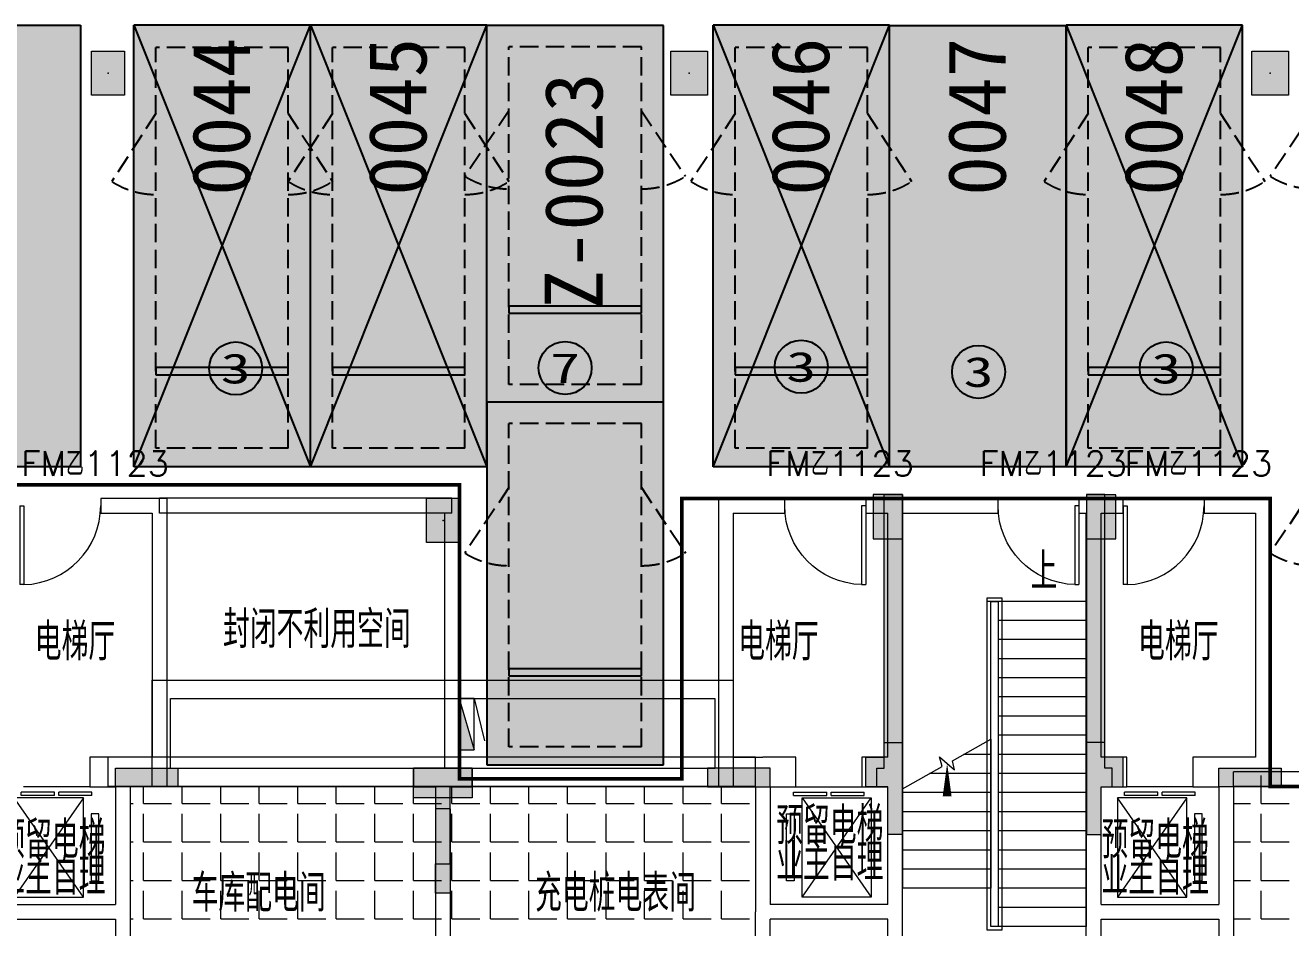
# Model space of a CAD drawing. Extents: x -264757 to 1033689, y 4049843 to 4347093.
# Drawn here: x -24865 to -7661, y 4284241 to 4296508 of the extents above; entities that cross this region are included whole.
import ezdxf
from ezdxf.enums import TextEntityAlignment as Align

# ---------------------------------------------------------------- set-up
doc = ezdxf.new("R2010")
doc.units = 0
doc.header["$LTSCALE"] = 1000
doc.header["$MEASUREMENT"] = 0
doc.linetypes.add('AX-01DK-PB01$1$A-001-车位参照B1$0$A-001-车位参照B1$0$A-001-车位参照B1$0$A-H4-001-基本图形$0$A-001-车位B1$0$DASH', pattern=[0.35, 0.25, -0.1])
doc.linetypes.add('DASH', pattern=[0.35, 0.25, -0.1])
for name, color, linetype in [('AX-01DK-PB01$0$A-2-Text', 8, 'Continuous'), ('不利因素3-紧邻房间出入口', 7, 'Continuous'), ('不利因素7-三面靠墙', 7, 'Continuous'), ('不可售车位', 255, 'Continuous'), ('大车位', 7, 'Continuous'), ('子母车位', 7, 'Continuous')]:
    doc.layers.add(name, color=color, linetype=linetype)
doc.layers.add('AX-01DK-PB01$0$AX-001DK-01-PB01-02$0$A-3-WinF(Text)', color=8, linetype='Continuous', plot=False)
doc.layers.add('无关图层', color=8, linetype='Continuous', lineweight=0)
doc.layers.add('车位归属楼栋范围线', color=7, linetype='Continuous', true_color=0x19e6c7)
doc.styles.add('AX-01DK-PB01$0$_TCH_DIM', font='SIMPLEX', dxfattribs={"bigfont": 'GBCBIG'})
doc.styles.add('AX-01DK-PB01$0$AX-001DK-01-PB01-02$0$_TCH_WINDOW', font='SIMPLEX', dxfattribs={"bigfont": 'GBCBIG'})
doc.styles.add('AX-01DK-PB01$0$Standard', font='gbenor.shx', dxfattribs={"bigfont": 'gbcbig.shx'})
doc.styles.add('AX-01DK-PB01$1$AX-001DK-01-PB01-02$0$Standard', font='gbenor.shx', dxfattribs={"bigfont": 'gbcbig.shx'})
doc.styles.add('AX-ACK-BIANH1$0$黑体', font='simhei.ttf')
doc.styles.add('SX-ACK-PB01-WNC-ALL$0$黑体', font='simhei.ttf')

# ---------------------------------------------------------------- blocks, each defined once
blk = doc.blocks.new('SX-ACK-PB01-WNC-ALL$0$20200722.21182536')
at = {"layer": '不利因素3-紧邻房间出入口', "true_color": 0xe4d218}
h = blk.add_hatch(color=52, dxfattribs=at)
h.dxf.hatch_style = 1
edge = h.paths.add_edge_path()
edge.add_arc((360, 360), 360, 0, 360)
at = {"layer": '不利因素3-紧邻房间出入口'}
blk.add_circle((360, 360), 360, dxfattribs=at)
at = {"layer": '不利因素3-紧邻房间出入口', "style": 'SX-ACK-PB01-WNC-ALL$0$黑体', "width": 1.390625}
blk.add_text('3', height=407, dxfattribs=at).set_placement((156, 156), (564, 156), align=Align.FIT)
blk = doc.blocks.new('SX-ACK-PB01-WNC-ALL$0$20200722.21183793')
at = {"layer": '不利因素7-三面靠墙', "true_color": 0xed96f4}
h = blk.add_hatch(color=201, dxfattribs=at)
h.dxf.hatch_style = 1
edge = h.paths.add_edge_path()
edge.add_arc((360, 360), 360, 0, 360)
at = {"layer": '不利因素7-三面靠墙'}
blk.add_circle((360, 360), 360, dxfattribs=at)
at = {"layer": '不利因素7-三面靠墙', "style": 'SX-ACK-PB01-WNC-ALL$0$黑体', "width": 1.390625}
blk.add_text('7', height=407, dxfattribs=at).set_placement((156, 156), (564, 156), align=Align.FIT)
blk = doc.blocks.new('sadfsadfasf')
at = {"layer": '不可售车位', "true_color": 0x757b8a}
h = blk.add_hatch(color=8, dxfattribs=at)
h.dxf.hatch_style = 1
h.paths.add_polyline_path([(2400, 6000), (2400, 0), (0, 0), (0, 6000)])
at = {"layer": '不可售车位', "color": 8, "true_color": 0x757b8a}
blk.add_lwpolyline([(2400, 6000), (2400, 0), (0, 0), (0, 6000)], close=True, dxfattribs=at)
blk = doc.blocks.new('SX-CK-PB001-WNC$1$20211103.13313578')
at = {"layer": '无关图层'}
h = blk.add_hatch(color=256, dxfattribs=at)
h.dxf.hatch_style = 1
h.paths.add_polyline_path([(0, 600), (450, 600), (450, 0), (0, 0)])
blk.add_lwpolyline([(0, 600), (450, 600), (450, 0), (0, 0)], close=True, dxfattribs=at)
blk.add_point((225, 300), dxfattribs=at)
blk = doc.blocks.new('AX-01DK-PB01$0$AX-001DK-01-PP01$0$AX-001DK-01-PP01$0$$DORLIB2D$00000127')
at = {"layer": '无关图层'}
for points in [[(-0.533, 0.795), (-0.533, 0.69)], [(-0.033, 0.795), (-0.533, 0.795)], [(-0.033, 0.795), (-0.033, 0.69)], [(0.533, 0.795), (0.033, 0.795)], [(0.033, 0.795), (0.033, 0.69)], [(0.533, 0.795), (0.533, 0.69)], [(-0.033, 0.69), (-0.533, 0.69)], [(0.533, 0.69), (0.033, 0.69)], [(0.5, 0.5), (-0.5, 0.5)]]:
    blk.add_lwpolyline(points, dxfattribs=at)
blk = doc.blocks.new('AX-01DK-PB01$0$$DorLib2D$00000001')
at = {"layer": '无关图层'}
for p, q in [((0.45, 0.975), (0.5, 0.975)), ((0.45, 0), (0.45, 0.975)), ((0.5, 0), (0.5, 0.975)), ((0.5, 0), (0.45, 0))]:
    blk.add_line(p, q, dxfattribs=at)
at = {"layer": '无关图层', "lineweight": 13}
blk.add_arc((0.475, 0), 0.975, 91.4693, 180, dxfattribs=at)
blk = doc.blocks.new('PX-03CK-XHS$1$$TWTSYS$00000508')
at = {"layer": '无关图层'}
for p, q in [((-0.5, 0.5), (0.324, 1.224)), ((-0.5, 0.5), (-0.5, -0.5)), ((-0.5, -0.5), (0.5, 0.5)), ((0.5, 0.5), (-0.5, 0.5)), ((0.5, -0.5), (0.5, 0.5)), ((-0.5, -0.5), (0.5, -0.5))]:
    blk.add_line(p, q, dxfattribs=at)
blk.add_solid([(0.5, -0.5), (0.5, 0.5), (-0.5, -0.5)], dxfattribs=at)
blk = doc.blocks.new('A$C741380cb')
at = {"layer": '子母车位', "true_color": 0x0617f9}
h = blk.add_hatch(color=5, dxfattribs=at)
h.dxf.hatch_style = 1
h.paths.add_polyline_path([(2400, 0), (2400, -10400), (0, -10400), (0, 0)])
blk = doc.blocks.new('*E162')
at = {"layer": '子母车位', "rotation": 179.9996583709065}
blk.add_blockref('A$C741380cb', (332418, -488671), dxfattribs=at)

msp = doc.modelspace()

# ---------------------------------------------------------------- hatches: boundary and pattern name
at = {"layer": '大车位', "true_color": 0xe806f9}
h = msp.add_hatch(color=6, dxfattribs=at)
h.dxf.hatch_style = 1
h.paths.add_polyline_path([(-20989.6, 4296508), (-20989.6, 4290508), (-23389.6, 4290508), (-23389.6, 4296508)])
h = msp.add_hatch(color=6, dxfattribs=at)
h.dxf.hatch_style = 1
h.paths.add_polyline_path([(-18589.6, 4296508), (-18589.6, 4290508), (-20989.6, 4290508), (-20989.6, 4296508)])
h = msp.add_hatch(color=6, dxfattribs=at)
h.dxf.hatch_style = 1
h.paths.add_polyline_path([(-13114.6, 4296508), (-13114.6, 4290508), (-15514.6, 4290508), (-15514.6, 4296508)])
h = msp.add_hatch(color=6, dxfattribs=at)
h.dxf.hatch_style = 1
h.paths.add_polyline_path([(-8314.6, 4296508), (-8314.6, 4290508), (-10714.6, 4290508), (-10714.6, 4296508)])
at = {"layer": '无关图层'}
h = msp.add_hatch(color=256, dxfattribs=at)
h.dxf.hatch_style = 1
h.paths.add_polyline_path([(-16089.6, 4296158), (-15589.6, 4296158), (-15589.6, 4295558), (-16089.6, 4295558)])
h = msp.add_hatch(color=256, dxfattribs=at)
h.dxf.hatch_style = 1
h.paths.add_polyline_path([(-8189.6, 4296158), (-7689.6, 4296158), (-7689.6, 4295558), (-8189.6, 4295558)])
for points in [[(-12939.2, 4290127.9), (-13338.2, 4290127.9), (-13338.2, 4289527.9), (-12939.2, 4289527.9)], [(-10039.6, 4290127.2), (-10438.6, 4290127.2), (-10438.6, 4289527.2), (-10039.6, 4289527.2)], [(-13438.7, 4286558.4), (-13189.6, 4286557), (-13189.6, 4286758.4), (-12938.7, 4286758.4), (-12938.7, 4285508), (-13139.4, 4285508), (-13139.4, 4286157.9), (-13438.7, 4286158.4)], [(-9940.3, 4286558.4), (-10189.4, 4286557), (-10189.4, 4286758.4), (-10440.3, 4286758.4), (-10440.3, 4285508), (-10239.6, 4285508), (-10239.6, 4286157.9), (-9940.3, 4286158.4)], [(-23639.4, 4286157.9), (-23639.4, 4286407.9), (-22789.4, 4286407.9), (-22789.4, 4286157.9)], [(-19589.4, 4286408), (-18789, 4286408), (-18789, 4286008), (-19589.4, 4286008)], [(-14739.4, 4286157.9), (-14739.4, 4286407.9), (-15589.4, 4286407.9), (-15589.4, 4286157.9)], [(-8639.4, 4286157.9), (-8639.4, 4286407.9), (-7789.4, 4286407.9), (-7789.4, 4286157.9)], [(-19088.9, 4285108), (-19089.2, 4284708), (-19290.3, 4284708), (-19289.9, 4285108)]]:
    msp.add_hatch(color=256, dxfattribs=at).paths.add_polyline_path(points)
h = msp.add_hatch(color=256, dxfattribs=at)
h.dxf.hatch_style = 1
h.paths.add_polyline_path([(-13288, 4286157.9), (-13288, 4286407.9), (-13188.9, 4286407.9), (-13188.9, 4290127.9), (-12938.9, 4290127.9), (-12938, 4286407.9), (-12938, 4285507.9), (-13138, 4285507.9), (-13138, 4286157.9)])
h = msp.add_hatch(color=256, dxfattribs=at)
h.dxf.hatch_style = 1
h.paths.add_polyline_path([(-10089.1, 4286157.9), (-10089.1, 4286407.9), (-10188.2, 4286407.9), (-10188.2, 4290127.9), (-10438.2, 4290127.9), (-10439.1, 4286407.9), (-10439.1, 4285507.9), (-10239.1, 4285507.9), (-10239.1, 4286157.9)])
h = msp.add_hatch(color=256, dxfattribs=at)
h.dxf.hatch_style = 1
h.paths.add_polyline_path([(-19289.2, 4285108), (-19089.2, 4285108), (-19089.2, 4286158), (-18789, 4286158), (-18789, 4286408), (-19589.4, 4286408), (-19589.4, 4286158), (-19289.2, 4286158)])

# ---------------------------------------------------------------- linework, layer by layer
at = {"layer": '大车位', "color": 83}
for p, q in [((-23389.6, 4290508, 0), (-23389.6, 4296508)), ((-20989.6, 4296508), (-23389.6, 4296508)), ((-20989.6, 4290508, 0), (-20989.6, 4296508)), ((-20989.6, 4290508, 0), (-20989.6, 4296508)), ((-18589.6, 4296508), (-20989.6, 4296508)), ((-18589.6, 4290508, 0), (-18589.6, 4296508)), ((-15514.6, 4290508, 0), (-15514.6, 4296508, 0)), ((-13114.6, 4296508, 0), (-15514.6, 4296508, 0)), ((-13114.6, 4290508, 0), (-13114.6, 4296508, 0)), ((-10714.6, 4290508, 0), (-10714.6, 4296508, 0)), ((-8314.6, 4296508, 0), (-10714.6, 4296508, 0)), ((-8314.6, 4290508, 0), (-8314.6, 4296508, 0)), ((-20989.6, 4290508, 0), (-23389.6, 4290508, 0)), ((-18589.6, 4290508, 0), (-20989.6, 4290508, 0)), ((-13114.6, 4290508, 0), (-15514.6, 4290508, 0)), ((-8314.6, 4290508, 0), (-10714.6, 4290508, 0))]:
    msp.add_line(p, q, dxfattribs=at)
at = {"layer": '大车位', "color": 8, "linetype": 'AX-01DK-PB01$1$A-001-车位参照B1$0$A-001-车位参照B1$0$A-001-车位参照B1$0$A-H4-001-基本图形$0$A-001-车位B1$0$DASH'}
for p, q in [((-21289.6, 4296208), (-23089.6, 4296208)), ((-23089.6, 4290758, 0), (-23089.6, 4296208)), ((-21289.6, 4290758, 0), (-21289.6, 4296208)), ((-18889.6, 4296208), (-20689.6, 4296208)), ((-20689.6, 4290758, 0), (-20689.6, 4296208)), ((-18889.6, 4290758, 0), (-18889.6, 4296208)), ((-13414.6, 4296208, 0), (-15214.6, 4296208, 0)), ((-15214.6, 4290758, 0), (-15214.6, 4296208, 0)), ((-13414.6, 4290758, 0), (-13414.6, 4296208, 0)), ((-8614.6, 4296208, 0), (-10414.6, 4296208, 0)), ((-10414.6, 4290758, 0), (-10414.6, 4296208, 0)), ((-8614.6, 4290758, 0), (-8614.6, 4296208, 0)), ((-21289.6, 4290758, 0), (-23089.6, 4290758, 0)), ((-18889.6, 4290758, 0), (-20689.6, 4290758, 0)), ((-13414.6, 4290758, 0), (-15214.6, 4290758, 0)), ((-8614.6, 4290758, 0), (-10414.6, 4290758, 0))]:
    msp.add_line(p, q, dxfattribs=at)
at = {"layer": '大车位', "color": 83}
for points in [[(-23389.6, 4296508), (-20989.6, 4290508)], [(-20989.6, 4296508), (-18589.6, 4290508)]]:
    msp.add_lwpolyline(points, dxfattribs=at)
at = {"layer": '大车位', "color": 83, "elevation": 0}
for points in [[(-23389.6, 4290508), (-20989.6, 4296508)], [(-20989.6, 4290508), (-18589.6, 4296508)], [(-15514.6, 4296508), (-13114.6, 4290508)], [(-15514.6, 4290508), (-13114.6, 4296508)], [(-10714.6, 4296508), (-8314.6, 4290508)], [(-10714.6, 4290508), (-8314.6, 4296508)]]:
    msp.add_lwpolyline(points, dxfattribs=at)
at = {"layer": '大车位', "linetype": 'AX-01DK-PB01$1$A-001-车位参照B1$0$A-001-车位参照B1$0$A-001-车位参照B1$0$A-H4-001-基本图形$0$A-001-车位B1$0$DASH', "elevation": 0}
for points in [[(-23089.6, 4295308), (-23689.6, 4294386.1)], [(-21289.6, 4295308), (-20689.6, 4294386.1)], [(-20689.6, 4295308), (-21289.6, 4294386.1)], [(-18889.6, 4295308), (-18289.6, 4294386.1)], [(-15214.6, 4295308), (-15814.6, 4294386.1)], [(-13414.6, 4295308), (-12814.6, 4294386.1)], [(-10414.6, 4295308), (-11014.6, 4294386.1)], [(-8614.6, 4295308), (-8014.6, 4294386.1)]]:
    msp.add_lwpolyline(points, dxfattribs=at)
at = {"layer": '大车位', "elevation": 0}
for points in [[(-23089.6, 4291758), (-21289.6, 4291758), (-21289.6, 4291858), (-23089.6, 4291858)], [(-20689.6, 4291758), (-18889.6, 4291758), (-18889.6, 4291858), (-20689.6, 4291858)], [(-15214.6, 4291758), (-13414.6, 4291758), (-13414.6, 4291858), (-15214.6, 4291858)], [(-10414.6, 4291758), (-8614.6, 4291758), (-8614.6, 4291858), (-10414.6, 4291858)]]:
    msp.add_lwpolyline(points, close=True, dxfattribs=at)
at = {"layer": '大车位', "linetype": 'AX-01DK-PB01$1$A-001-车位参照B1$0$A-001-车位参照B1$0$A-001-车位参照B1$0$A-H4-001-基本图形$0$A-001-车位B1$0$DASH'}
for centre, start, end in [((-23089.6, 4295308), 236.94427, 270), ((-21289.6, 4295308), 270, 303.05573), ((-20689.6, 4295308), 236.94427, 270), ((-18889.6, 4295308), 270, 303.05573), ((-15214.6, 4295308, 0), 236.94427, 270), ((-13414.6, 4295308, 0), 270, 303.05573), ((-10414.6, 4295308, 0), 236.94427, 270), ((-8614.6, 4295308, 0), 270, 303.05573)]:
    msp.add_arc(centre, 1100, start, end, dxfattribs=at)
at = {"layer": '子母车位', "color": 83}
for p, q in [((-18589.5, 4291384.6, 0), (-18589.5, 4296506.9)), ((-16189.5, 4296506.9), (-18589.5, 4296506.9)), ((-16189.5, 4291384.6, 0), (-16189.5, 4296506.9)), ((-16189.5, 4291384.6, 0), (-18589.5, 4291384.6, 0)), ((-16189.4, 4291384.6), (-18589.4, 4291384.6)), ((-18589.4, 4291384.6), (-18589.4, 4286455.6)), ((-16189.4, 4286455.7), (-16189.4, 4291384.6)), ((-18589.4, 4286455.6), (-16189.4, 4286455.7))]:
    msp.add_line(p, q, dxfattribs=at)
at = {"layer": '子母车位', "color": 8, "linetype": 'AX-01DK-PB01$1$A-001-车位参照B1$0$A-001-车位参照B1$0$A-001-车位参照B1$0$A-H4-001-基本图形$0$A-001-车位B1$0$DASH'}
for p, q in [((-16489.5, 4296217), (-18289.5, 4296217)), ((-18289.5, 4291626.2, 0), (-18289.5, 4296217)), ((-16489.5, 4291626.2, 0), (-16489.5, 4296217)), ((-16489.5, 4291626.2, 0), (-18289.5, 4291626.2, 0)), ((-16489.4, 4291094.7, 0), (-18289.4, 4291094.7, 0)), ((-18289.4, 4286697.3), (-18289.4, 4291094.7, 0)), ((-16489.4, 4286697.3), (-16489.4, 4291094.7, 0)), ((-16489.4, 4286697.3), (-18289.4, 4286697.3))]:
    msp.add_line(p, q, dxfattribs=at)
at = {"layer": '子母车位', "linetype": 'AX-01DK-PB01$1$A-001-车位参照B1$0$A-001-车位参照B1$0$A-001-车位参照B1$0$A-H4-001-基本图形$0$A-001-车位B1$0$DASH'}
for p, q in [((-18289.5, 4295347.2, 0), (-18889.5, 4294456.1, 0)), ((-16489.5, 4295347.2, 0), (-15889.5, 4294456.1, 0)), ((-7339.4, 4295347.2, 0), (-7939.4, 4294456.1, 0)), ((-18289.4, 4290224.9), (-18889.4, 4289333.8)), ((-16489.4, 4290224.9), (-15889.4, 4289333.8)), ((-7339.4, 4290224.9, 0), (-7939.4, 4289333.8, 0))]:
    msp.add_line(p, q, dxfattribs=at)
at = {"layer": '子母车位'}
for p, q in [((-16489.5, 4292689.4, 0), (-18289.5, 4292689.4, 0)), ((-18289.5, 4292689.4, 0), (-18289.5, 4292592.7, 0)), ((-18289.5, 4292592.7, 0), (-16489.5, 4292592.7, 0)), ((-16489.5, 4292592.7, 0), (-16489.5, 4292689.4, 0)), ((-16489.4, 4287760.4), (-18289.4, 4287760.4)), ((-18289.4, 4287760.4), (-18289.4, 4287663.7)), ((-16489.4, 4287663.7), (-16489.4, 4287760.4)), ((-18289.4, 4287663.7), (-16489.4, 4287663.7))]:
    msp.add_line(p, q, dxfattribs=at)
at = {"layer": '子母车位', "linetype": 'AX-01DK-PB01$1$A-001-车位参照B1$0$A-001-车位参照B1$0$A-001-车位参照B1$0$A-H4-001-基本图形$0$A-001-车位B1$0$DASH'}
for centre, start_param, end_param in [((-18289.5, 4295347.2), 4.1354517, 4.712383), ((-16489.5, 4295347.2), 4.712383, 5.2893144), ((-7339.4, 4295347.2, 0), 4.1354517, 4.712383), ((-18289.4, 4290224.9, 0), 4.1354517, 4.712383), ((-16489.4, 4290224.9, 0), 4.712383, 5.2893144), ((-7339.4, 4290224.9), 4.1354517, 4.712383)]:
    msp.add_ellipse(centre, major_axis=(1100, 0), ratio=0.9664691, start_param=start_param, end_param=end_param, dxfattribs=at)
at = {"layer": '无关图层'}
for p, q in [((-22939.2, 4290077), (-23839.6, 4290077)), ((-23839.6, 4290077), (-23839.6, 4289877)), ((-19064.6, 4290078), (-23039.1, 4290078)), ((-23039.1, 4289878), (-23039.1, 4290078)), ((-22939.2, 4290077), (-22939.2, 4286157)), ((-19064.6, 4289878), (-19064.6, 4290078)), ((-18964.6, 4290078), (-18964.6, 4286408)), ((-15439.6, 4290077), (-15439.6, 4286157)), ((-14539.6, 4290077), (-15439.6, 4290077)), ((-14539.6, 4289877), (-14539.6, 4290077)), ((-13039.6, 4290077), (-13439.6, 4290077)), ((-13439.6, 4290077), (-13439.6, 4289877)), ((-11639.6, 4290077), (-13039.6, 4290077)), ((-11639.6, 4289877), (-11639.6, 4290077)), ((-10339.6, 4290077), (-10539.6, 4290077)), ((-10539.6, 4290077), (-10539.6, 4289877)), ((-9939.6, 4290077), (-10339.6, 4290077)), ((-9939.6, 4289877), (-9939.6, 4290077)), ((-7939.2, 4290077), (-8839.6, 4290077)), ((-8839.6, 4290077), (-8839.6, 4289877)), ((-7939.2, 4290077), (-7939.2, 4286157)), ((-23839.6, 4289877), (-23139.2, 4289877)), ((-23139.2, 4289877), (-23139.2, 4286557)), ((-19064.6, 4289878), (-23039.1, 4289878)), ((-19164.6, 4289878), (-19164.6, 4286408)), ((-15239.6, 4289877), (-15239.6, 4286557)), ((-15239.6, 4289877), (-14539.6, 4289877)), ((-13439.6, 4289877), (-13139.6, 4289877)), ((-13139.6, 4286557), (-13139.6, 4289877)), ((-12939.6, 4289877), (-11639.6, 4289877)), ((-12939.6, 4286257), (-12939.6, 4289877)), ((-10539.6, 4289877), (-10439.6, 4289877)), ((-10439.6, 4286257), (-10439.6, 4289877)), ((-10239.6, 4289877), (-9939.6, 4289877)), ((-10239.6, 4286557), (-10239.6, 4289877)), ((-8839.6, 4289877), (-8139.2, 4289877)), ((-8139.2, 4289877), (-8139.2, 4286557)), ((-11639.6, 4288677), (-11639.6, 4284257)), ((-11639.6, 4288677), (-11639.6, 4284257)), ((-10439.6, 4288677), (-11639.6, 4288677)), ((-10439.6, 4288677), (-10439.6, 4284257)), ((-10439.6, 4288417), (-11639.6, 4288417)), ((-10439.6, 4288157), (-11639.6, 4288157)), ((-10439.6, 4287897), (-11639.6, 4287897)), ((-10439.6, 4287637), (-11639.6, 4287637)), ((-10439.6, 4287377), (-11639.6, 4287377)), ((-10439.6, 4287117), (-11639.6, 4287117)), ((-11639.6, 4286967), (-11639.6, 4284257)), ((-10439.6, 4286857), (-11639.6, 4286857)), ((-12261.3, 4286511.1), (-11739.6, 4286805)), ((-11739.6, 4286805), (-11739.6, 4284777)), ((-23539.2, 4286557), (-23989.6, 4286557)), ((-23989.6, 4286557), (-23989.6, 4286157)), ((-14939.2, 4286558.1), (-23739.2, 4286558.1)), ((-23739.2, 4286158.1), (-23739.2, 4286558.1)), ((-23139.2, 4286557), (-23539.2, 4286557)), ((-15239.6, 4286557), (-14839.6, 4286557)), ((-14939.2, 4286158.1), (-14939.2, 4286558.1)), ((-14389.6, 4286557), (-14839.6, 4286557)), ((-14389.6, 4286157), (-14389.6, 4286557)), ((-13139.6, 4286557), (-13489.6, 4286557)), ((-13489.6, 4286557), (-13489.6, 4286157)), ((-12400.5, 4286432.7), (-12434.1, 4286563.4)), ((-12434.1, 4286563.4), (-12229.8, 4286388.4)), ((-12229.8, 4286388.4), (-12261.3, 4286511.1)), ((-11739.6, 4286597), (-12108.8, 4286597)), ((-10439.6, 4286597), (-11639.6, 4286597)), ((-9889.6, 4286557), (-10239.6, 4286557)), ((-9889.6, 4286157), (-9889.6, 4286557)), ((-8539.2, 4286557), (-8989.6, 4286557)), ((-8989.6, 4286557), (-8989.6, 4286157)), ((-8139.2, 4286557), (-8539.2, 4286557)), ((-18964.6, 4286408), (-19164.6, 4286408)), ((-12939.6, 4286129), (-12400.5, 4286432.7)), ((-11739.6, 4286337), (-12570.4, 4286337)), ((-10439.6, 4286337), (-11639.6, 4286337)), ((360.8, 4286358.1), (-8439.2, 4286358.1)), ((-8439.2, 4286158.1), (-8439.2, 4286358.1)), ((-12939.6, 4284457), (-12939.6, 4286257)), ((-10439.6, 4284457), (-10439.6, 4286257)), ((-8063.7, 4285931), (-8063.7, 4286312)), ((-23989.6, 4286157), (-23639.2, 4286157)), ((-14939.2, 4286158.1), (-23739.2, 4286158.1)), ((-23639.2, 4286157), (-23639.2, 4284557)), ((-23439.2, 4286157), (-23439.2, 4284457)), ((-22939.2, 4286157), (-23439.2, 4286157)), ((-23256.1, 4285931), (-23256.1, 4286157)), ((-22732.2, 4285931), (-22732.2, 4286157)), ((-22208.4, 4285931), (-22208.4, 4286157)), ((-21684.5, 4285931), (-21684.5, 4286157)), ((-21160.6, 4285931), (-21160.6, 4286157)), ((-20636.7, 4285931), (-20636.7, 4286157)), ((-20112.9, 4285931), (-20112.9, 4286157)), ((-19589, 4285931), (-19589, 4286157)), ((-19065.1, 4285931), (-19065.1, 4286157)), ((-18541.2, 4285931), (-18541.2, 4286157)), ((-18017.4, 4285931), (-18017.4, 4286157)), ((-17493.5, 4285931), (-17493.5, 4286157)), ((-16969.6, 4285931), (-16969.6, 4286157)), ((-16445.7, 4285931), (-16445.7, 4286157)), ((-15921.9, 4285931), (-15921.9, 4286157)), ((-15439.6, 4286157), (-14939.6, 4286157)), ((-15398, 4285931), (-15398, 4286157)), ((-14939.6, 4286157), (-14939.6, 4284457)), ((-14739.6, 4286157), (-14739.6, 4284557)), ((-14739.6, 4286157), (-14389.6, 4286157)), ((-13489.6, 4286157), (-13139.6, 4286157)), ((-13139.6, 4284557), (-13139.6, 4286157)), ((-12939.6, 4286129), (-12939.6, 4284777)), ((-11739.6, 4286077), (-12939.6, 4286077)), ((-10439.6, 4286077), (-11639.6, 4286077)), ((-11639.6, 4285991.9), (-11639.6, 4284257)), ((-10239.6, 4284557), (-10239.6, 4286157)), ((-10239.6, 4286157), (-9889.6, 4286157)), ((-8989.6, 4286157), (-8639.2, 4286157)), ((-8639.2, 4286157), (-8639.2, 4284557)), ((360.8, 4286158.1), (-8439.2, 4286158.1)), ((-8439.2, 4286157), (-8439.2, 4284457)), ((-7939.2, 4286157), (-8439.2, 4286157)), ((-23439.2, 4285931), (-23399, 4285931)), ((-23256.1, 4285931), (-22875.1, 4285931)), ((-22732.2, 4285931), (-22351.2, 4285931)), ((-22208.4, 4285931), (-21827.4, 4285931)), ((-21684.5, 4285931), (-21303.5, 4285931)), ((-21160.6, 4285931), (-20779.6, 4285931)), ((-20636.7, 4285931), (-20255.7, 4285931)), ((-20112.9, 4285931), (-19731.9, 4285931)), ((-19589, 4285931), (-19208, 4285931)), ((-19290, 4285858), (-19290, 4283458)), ((-19090, 4285858), (-19290, 4285858)), ((-19090, 4285858), (-19090, 4283458)), ((-19065.1, 4285931), (-18684.1, 4285931)), ((-18541.2, 4285931), (-18160.2, 4285931)), ((-18017.4, 4285931), (-17636.4, 4285931)), ((-17493.5, 4285931), (-17112.5, 4285931)), ((-16969.6, 4285931), (-16588.6, 4285931)), ((-16445.7, 4285931), (-16064.7, 4285931)), ((-15921.9, 4285931), (-15540.9, 4285931)), ((-15398, 4285931), (-15017, 4285931)), ((-11739.6, 4285817), (-12939.6, 4285817)), ((-10439.6, 4285817), (-11639.6, 4285817)), ((-8439.2, 4285931), (-8206.6, 4285931)), ((-8063.7, 4285931), (-7682.7, 4285931)), ((-23256.1, 4285407.1), (-23256.1, 4285788.1)), ((-22732.2, 4285407.1), (-22732.2, 4285788.1)), ((-22208.4, 4285407.1), (-22208.4, 4285788.1)), ((-21684.5, 4285407.1), (-21684.5, 4285788.1)), ((-21160.6, 4285407.1), (-21160.6, 4285788.1)), ((-20636.7, 4285407.1), (-20636.7, 4285788.1)), ((-20112.9, 4285407.1), (-20112.9, 4285788.1)), ((-19589, 4285407.1), (-19589, 4285788.1)), ((-19065.1, 4285407.1), (-19065.1, 4285788.1)), ((-18541.2, 4285407.1), (-18541.2, 4285788.1)), ((-18017.4, 4285407.1), (-18017.4, 4285788.1)), ((-17493.5, 4285407.1), (-17493.5, 4285788.1)), ((-16969.6, 4285407.1), (-16969.6, 4285788.1)), ((-16445.7, 4285407.1), (-16445.7, 4285788.1)), ((-15921.9, 4285407.1), (-15921.9, 4285788.1)), ((-15398, 4285407.1), (-15398, 4285788.1)), ((-8063.7, 4285407.1), (-8063.7, 4285788.1)), ((-11739.6, 4285557), (-12939.6, 4285557)), ((-10439.6, 4285557), (-11639.6, 4285557)), ((-23439.2, 4285407.1), (-23399, 4285407.1)), ((-23256.1, 4285407.1), (-22875.1, 4285407.1)), ((-22732.2, 4285407.1), (-22351.2, 4285407.1)), ((-22208.4, 4285407.1), (-21827.4, 4285407.1)), ((-21684.5, 4285407.1), (-21303.5, 4285407.1)), ((-21160.6, 4285407.1), (-20779.6, 4285407.1)), ((-20636.7, 4285407.1), (-20255.7, 4285407.1)), ((-20112.9, 4285407.1), (-19731.9, 4285407.1)), ((-19589, 4285407.1), (-19208, 4285407.1)), ((-19065.1, 4285407.1), (-18684.1, 4285407.1)), ((-18541.2, 4285407.1), (-18160.2, 4285407.1)), ((-18017.4, 4285407.1), (-17636.4, 4285407.1)), ((-17493.5, 4285407.1), (-17112.5, 4285407.1)), ((-16969.6, 4285407.1), (-16588.6, 4285407.1)), ((-16445.7, 4285407.1), (-16064.7, 4285407.1)), ((-15921.9, 4285407.1), (-15540.9, 4285407.1)), ((-15398, 4285407.1), (-15017, 4285407.1)), ((-8439.2, 4285407.1), (-8206.6, 4285407.1)), ((-8063.7, 4285407.1), (-7682.7, 4285407.1)), ((-23256.1, 4284883.3), (-23256.1, 4285264.3)), ((-22732.2, 4284883.3), (-22732.2, 4285264.3)), ((-22208.4, 4284883.3), (-22208.4, 4285264.3)), ((-21684.5, 4284883.3), (-21684.5, 4285264.3)), ((-21160.6, 4284883.3), (-21160.6, 4285264.3)), ((-20636.7, 4284883.3), (-20636.7, 4285264.3)), ((-20112.9, 4284883.3), (-20112.9, 4285264.3)), ((-19589, 4284883.3), (-19589, 4285264.3)), ((-19065.1, 4284883.3), (-19065.1, 4285264.3)), ((-18541.2, 4284883.3), (-18541.2, 4285264.3)), ((-18017.4, 4284883.3), (-18017.4, 4285264.3)), ((-17493.5, 4284883.3), (-17493.5, 4285264.3)), ((-16969.6, 4284883.3), (-16969.6, 4285264.3)), ((-16445.7, 4284883.3), (-16445.7, 4285264.3)), ((-15921.9, 4284883.3), (-15921.9, 4285264.3)), ((-15398, 4284883.3), (-15398, 4285264.3)), ((-11739.6, 4285297), (-12939.6, 4285297)), ((-10439.6, 4285297), (-11639.6, 4285297)), ((-8063.7, 4284883.3), (-8063.7, 4285264.3)), ((-11739.6, 4285037), (-12939.6, 4285037)), ((-10439.6, 4285037), (-11639.6, 4285037)), ((-23439.2, 4284883.3), (-23399, 4284883.3)), ((-23256.1, 4284883.3), (-22875.1, 4284883.3)), ((-22732.2, 4284883.3), (-22351.2, 4284883.3)), ((-22208.4, 4284883.3), (-21827.4, 4284883.3)), ((-21684.5, 4284883.3), (-21303.5, 4284883.3)), ((-21160.6, 4284883.3), (-20779.6, 4284883.3)), ((-20636.7, 4284883.3), (-20255.7, 4284883.3)), ((-20112.9, 4284883.3), (-19731.9, 4284883.3)), ((-19589, 4284883.3), (-19208, 4284883.3)), ((-19065.1, 4284883.3), (-18684.1, 4284883.3)), ((-18541.2, 4284883.3), (-18160.2, 4284883.3)), ((-18017.4, 4284883.3), (-17636.4, 4284883.3)), ((-17493.5, 4284883.3), (-17112.5, 4284883.3)), ((-16969.6, 4284883.3), (-16588.6, 4284883.3)), ((-16445.7, 4284883.3), (-16064.7, 4284883.3)), ((-15921.9, 4284883.3), (-15540.9, 4284883.3)), ((-15398, 4284883.3), (-15017, 4284883.3)), ((-8439.2, 4284883.3), (-8206.6, 4284883.3)), ((-8063.7, 4284883.3), (-7682.7, 4284883.3)), ((-23256.1, 4284359.4), (-23256.1, 4284740.4)), ((-22732.2, 4284359.4), (-22732.2, 4284740.4)), ((-22208.4, 4284359.4), (-22208.4, 4284740.4)), ((-21684.5, 4284359.4), (-21684.5, 4284740.4)), ((-21160.6, 4284359.4), (-21160.6, 4284740.4)), ((-20636.7, 4284359.4), (-20636.7, 4284740.4)), ((-20112.9, 4284359.4), (-20112.9, 4284740.4)), ((-19589, 4284359.4), (-19589, 4284740.4)), ((-19065.1, 4284359.4), (-19065.1, 4284740.4)), ((-18541.2, 4284359.4), (-18541.2, 4284740.4)), ((-18017.4, 4284359.4), (-18017.4, 4284740.4)), ((-17493.5, 4284359.4), (-17493.5, 4284740.4)), ((-16969.6, 4284359.4), (-16969.6, 4284740.4)), ((-16445.7, 4284359.4), (-16445.7, 4284740.4)), ((-15921.9, 4284359.4), (-15921.9, 4284740.4)), ((-15398, 4284359.4), (-15398, 4284740.4)), ((-11739.6, 4284777), (-12939.6, 4284777)), ((-10439.6, 4284777), (-11639.6, 4284777)), ((-8063.7, 4284359.4), (-8063.7, 4284740.4)), ((-25239.6, 4284557), (-23639.2, 4284557)), ((-23439.2, 4284457), (-23439.2, 4282607)), ((-14939.6, 4282507), (-14939.6, 4284457)), ((-13139.6, 4284557), (-14739.6, 4284557)), ((-12939.6, 4282607), (-12939.6, 4284457)), ((-10439.6, 4284517), (-11639.6, 4284517)), ((-10439.6, 4282607), (-10439.6, 4284457)), ((-10239.6, 4284557), (-8639.2, 4284557)), ((-8439.2, 4284457), (-8439.2, 4282607)), ((-25239.6, 4284357), (-23639.2, 4284357)), ((-23639.2, 4284357), (-23639.2, 4282607)), ((-23439.2, 4284359.4), (-23399, 4284359.4)), ((-23256.1, 4284359.4), (-22875.1, 4284359.4)), ((-22732.2, 4284359.4), (-22351.2, 4284359.4)), ((-22208.4, 4284359.4), (-21827.4, 4284359.4)), ((-21684.5, 4284359.4), (-21303.5, 4284359.4)), ((-21160.6, 4284359.4), (-20779.6, 4284359.4)), ((-20636.7, 4284359.4), (-20255.7, 4284359.4)), ((-20112.9, 4284359.4), (-19731.9, 4284359.4)), ((-19589, 4284359.4), (-19208, 4284359.4)), ((-19065.1, 4284359.4), (-18684.1, 4284359.4)), ((-18541.2, 4284359.4), (-18160.2, 4284359.4)), ((-18017.4, 4284359.4), (-17636.4, 4284359.4)), ((-17493.5, 4284359.4), (-17112.5, 4284359.4)), ((-16969.6, 4284359.4), (-16588.6, 4284359.4)), ((-16445.7, 4284359.4), (-16064.7, 4284359.4)), ((-15921.9, 4284359.4), (-15540.9, 4284359.4)), ((-15398, 4284359.4), (-15017, 4284359.4)), ((-13139.6, 4284357), (-14739.6, 4284357)), ((-14739.6, 4282607), (-14739.6, 4284357)), ((-13139.6, 4282607), (-13139.6, 4284357)), ((-10239.6, 4284357), (-8639.2, 4284357)), ((-10239.6, 4282607), (-10239.6, 4284357)), ((-8639.2, 4284357), (-8639.2, 4282607)), ((-8439.2, 4284359.4), (-8206.6, 4284359.4)), ((-8063.7, 4284359.4), (-7682.7, 4284359.4)), ((-10439.6, 4284257), (-11639.6, 4284257))]:
    msp.add_line(p, q, dxfattribs=at)
for points in [[(-16089.6, 4296158), (-15589.6, 4296158), (-15589.6, 4295558), (-16089.6, 4295558)], [(-8189.6, 4296158), (-7689.6, 4296158), (-7689.6, 4295558), (-8189.6, 4295558)], [(-12939.2, 4290127.9), (-13338.2, 4290127.9), (-13338.2, 4289527.9), (-12939.2, 4289527.9)], [(-13288, 4286157.9), (-13288, 4286407.9), (-13188.9, 4286407.9), (-13188.9, 4290127.9), (-12938.9, 4290127.9), (-12938, 4286407.9), (-12938, 4285507.9), (-13138, 4285507.9), (-13138, 4286157.9)], [(-10089.1, 4286157.9), (-10089.1, 4286407.9), (-10188.2, 4286407.9), (-10188.2, 4290127.9), (-10438.2, 4290127.9), (-10439.1, 4286407.9), (-10439.1, 4285507.9), (-10239.1, 4285507.9), (-10239.1, 4286157.9)], [(-10039.6, 4290127.2), (-10438.6, 4290127.2), (-10438.6, 4289527.2), (-10039.6, 4289527.2)], [(-11739.6, 4288677), (-11639.6, 4288677), (-11639.6, 4284257), (-11739.6, 4284257)], [(-23140, 4286156.8), (-23140, 4287606.9), (-15240.3, 4287606.9), (-15240.3, 4286156.8)], [(-22890, 4286406.8), (-22890, 4287356.9), (-15490.3, 4287356.9), (-15490.3, 4286406.8)], [(-13438.7, 4286558.4), (-13189.6, 4286557), (-13189.6, 4286758.4), (-12938.7, 4286758.4), (-12938.7, 4285508), (-13139.4, 4285508), (-13139.4, 4286157.9), (-13438.7, 4286158.4)], [(-9940.3, 4286558.4), (-10189.4, 4286557), (-10189.4, 4286758.4), (-10440.3, 4286758.4), (-10440.3, 4285508), (-10239.6, 4285508), (-10239.6, 4286157.9), (-9940.3, 4286158.4)], [(-23639.4, 4286157.9), (-23639.4, 4286407.9), (-22789.4, 4286407.9), (-22789.4, 4286157.9)], [(-19589.4, 4286408), (-18789, 4286408), (-18789, 4286008), (-19589.4, 4286008)], [(-14739.4, 4286157.9), (-14739.4, 4286407.9), (-15589.4, 4286407.9), (-15589.4, 4286157.9)], [(-8639.4, 4286157.9), (-8639.4, 4286407.9), (-7789.4, 4286407.9), (-7789.4, 4286157.9)], [(-24074.6, 4286007), (-25014.6, 4286007), (-25014.6, 4284657), (-24074.6, 4284657)], [(-14304.6, 4286007), (-13364.6, 4286007), (-13364.6, 4284657), (-14304.6, 4284657)], [(-9074.6, 4286007), (-10014.6, 4286007), (-10014.6, 4284657), (-9074.6, 4284657)], [(-23864.6, 4285787), (-23969.6, 4285787), (-23969.6, 4284877), (-23864.6, 4284877)], [(-14514.6, 4285787), (-14409.6, 4285787), (-14409.6, 4284877), (-14514.6, 4284877)], [(-8864.6, 4285787), (-8969.6, 4285787), (-8969.6, 4284877), (-8864.6, 4284877)], [(-19088.9, 4285108), (-19089.2, 4284708), (-19290.3, 4284708), (-19289.9, 4285108)]]:
    msp.add_lwpolyline(points, close=True, dxfattribs=at)
msp.add_lwpolyline([(-11039.6, 4288677, 0, 0, 0), (-11030.3, 4283824.8, 0, 0, 0), (-12331.9, 4283824.8, 0, 0, 0), (-12331.9, 4286475.9, 0, 120, 0), (-12331.9, 4286025.9, 0, 0, 0)], format="xyseb", dxfattribs=at)
for points in [[(-11789.6, 4288727), (-11589.6, 4288727), (-11589.6, 4284207), (-11789.6, 4284207), (-11789.6, 4288727)], [(-11589.6, 4288677), (-11789.6, 4288677)], [(-24074.6, 4284657), (-25014.6, 4286007)], [(-24074.6, 4286007), (-25014.6, 4284657)], [(-14304.6, 4284657), (-13364.6, 4286007)], [(-14304.6, 4286007), (-13364.6, 4284657)], [(-9074.6, 4284657), (-10014.6, 4286007)], [(-9074.6, 4286007), (-10014.6, 4284657)], [(-11639.6, 4285953.7), (-11639.6, 4284257), (-11739.6, 4284257), (-11739.6, 4285953.7)]]:
    msp.add_lwpolyline(points, dxfattribs=at)
at = {"layer": '无关图层', "ltscale": 0.5}
msp.add_lwpolyline([(-19289.2, 4285108), (-19089.2, 4285108), (-19089.2, 4286158), (-18789, 4286158), (-18789, 4286408), (-19589.4, 4286408), (-19589.4, 4286158), (-19289.2, 4286158)], close=True, dxfattribs=at)
at = {"layer": '无关图层'}
for p in [(-15839.6, 4295858), (-7939.6, 4295858)]:
    msp.add_point(p, dxfattribs=at)
at = {"layer": '车位归属楼栋范围线', "linetype": 'DASH', "ltscale": 5, "const_width": 50}
msp.add_lwpolyline([(-34192.1, 4290261.3), (-18959.6, 4290261.3), (-18959.6, 4286266.4), (-15937.9, 4286266.4), (-15937.9, 4290077), (-7939.2, 4290077), (-7939.2, 4286158.1), (-140.3, 4286158.1), (-139.6, 4290077), (7360.8, 4290077), (7360.8, 4286156.9), (10846.5, 4286156.9)], dxfattribs=at)

# ---------------------------------------------------------------- block references
at = {"layer": '不利因素3-紧邻房间出入口'}
for p in [(-22364.7, 4291483.7, 0), (-14676.2, 4291506.7, 0), (-9713, 4291483.3, 0), (-12264.8, 4291436.5, 0)]:
    msp.add_blockref('SX-ACK-PB01-WNC-ALL$0$20200722.21182536', p, dxfattribs=at)
at = {"layer": '不利因素7-三面靠墙'}
msp.add_blockref('SX-ACK-PB01-WNC-ALL$0$20200722.21183793', (-17886.5, 4291489.9, 0), dxfattribs=at)
at = {"layer": '不可售车位'}
for p in [(-26514.6, 4290508, 0), (-13114.6, 4290506.9, 0)]:
    msp.add_blockref('sadfsadfasf', p, dxfattribs=at)
at = {"layer": '子母车位', "yscale": 0.9664691433954647, "rotation": 180.0003416290934}
msp.add_blockref('*E162', (313831.5, 3824223.4), dxfattribs=at)
at = {"layer": '无关图层'}
for p in [(-23964.6, 4295558), (-19409.6, 4289478)]:
    msp.add_blockref('SX-CK-PB001-WNC$1$20211103.13313578', p, dxfattribs=at)
ref = msp.add_blockref('AX-01DK-PB01$0$$DorLib2D$00000001', (-24389.6, 4289977), dxfattribs=dict(at, xscale=1100, yscale=1100, zscale=200, rotation=180))
ref.add_attrib('A', 'FM乙1123', (-24919.3, 4290381.9), dxfattribs={"layer": 'AX-01DK-PB01$0$AX-001DK-01-PB01-02$0$A-3-WinF(Text)', "height": 337.59, "style": 'AX-01DK-PB01$0$AX-001DK-01-PB01-02$0$_TCH_WINDOW'})
ref = msp.add_blockref('AX-01DK-PB01$0$$DorLib2D$00000001', (-13989.6, 4289977), dxfattribs=dict(at, xscale=1100, yscale=-1100, zscale=200, rotation=359.9999999999072))
ref.add_attrib('A', 'FM乙1123', (-14792.2, 4290381.9), dxfattribs={"layer": 'AX-01DK-PB01$0$AX-001DK-01-PB01-02$0$A-3-WinF(Text)', "height": 337.59, "style": 'AX-01DK-PB01$0$AX-001DK-01-PB01-02$0$_TCH_WINDOW'})
ref = msp.add_blockref('AX-01DK-PB01$0$$DorLib2D$00000001', (-11089.6, 4289977), dxfattribs=dict(at, xscale=1100, yscale=-1100, zscale=200, rotation=359.9999999999605))
ref.add_attrib('A', 'FM乙1123', (-11892.2, 4290381.9), dxfattribs={"layer": 'AX-01DK-PB01$0$AX-001DK-01-PB01-02$0$A-3-WinF(Text)', "height": 337.59, "style": 'AX-01DK-PB01$0$AX-001DK-01-PB01-02$0$_TCH_WINDOW'})
ref = msp.add_blockref('AX-01DK-PB01$0$$DorLib2D$00000001', (-9389.6, 4289977), dxfattribs=dict(at, xscale=1100, yscale=1100, zscale=200, rotation=180))
ref.add_attrib('A', 'FM乙1123', (-9919.3, 4290381.9), dxfattribs={"layer": 'AX-01DK-PB01$0$AX-001DK-01-PB01-02$0$A-3-WinF(Text)', "height": 337.59, "style": 'AX-01DK-PB01$0$AX-001DK-01-PB01-02$0$_TCH_WINDOW'})
for name, p, xscale, yscale, zscale, rotation in [('PX-03CK-XHS$1$$TWTSYS$00000508', (-18864.6, 4287008), 700, 200, 700, 270), ('AX-01DK-PB01$0$AX-001DK-01-PP01$0$AX-001DK-01-PP01$0$$DORLIB2D$00000127', (-24439.6, 4286357), -900, 400, 400, 180), ('AX-01DK-PB01$0$AX-001DK-01-PP01$0$AX-001DK-01-PP01$0$$DORLIB2D$00000127', (-13939.6, 4286357), -900, -400, 400, 359.999999999911), ('AX-01DK-PB01$0$AX-001DK-01-PP01$0$AX-001DK-01-PP01$0$$DORLIB2D$00000127', (-9439.6, 4286357), -900, 400, 400, 180)]:
    msp.add_blockref(name, p, dxfattribs=dict(at, xscale=xscale, yscale=yscale, zscale=zscale, rotation=rotation))

# ---------------------------------------------------------------- texts
at = {"layer": 'AX-01DK-PB01$0$A-2-Text', "color": 7, "style": 'AX-01DK-PB01$0$_TCH_DIM'}
msp.add_text('上', height=506.4, dxfattribs=at).set_placement((-11196.3, 4288834.5))
at = {"layer": '无关图层', "style": 'AX-ACK-BIANH1$0$黑体'}
for s, p in [('0044', (-21810.5, 4294192.5, 0)), ('0045', (-19410.5, 4294192.5, 0)), ('0046', (-13935.5, 4294192.5)), ('0047', (-11535.5, 4294192.5)), ('0048', (-9135.5, 4294192.5)), ('Z-0023', (-17016.8, 4292646.1))]:
    msp.add_text(s, height=788.61, rotation=90, dxfattribs=at).set_placement(p)
at = {"layer": '无关图层'}
for s, style, p in [('封闭不利用空间', 'AX-01DK-PB01$1$AX-001DK-01-PB01-02$0$Standard', (-22177.3, 4288042.1)), ('电梯厅', 'AX-01DK-PB01$0$Standard', (-24736.6, 4287873.7)), ('电梯厅', 'AX-01DK-PB01$0$Standard', (-15172.4, 4287873.7)), ('电梯厅', 'AX-01DK-PB01$0$Standard', (-9736.6, 4287873.7)), ('预留电梯', 'AX-01DK-PB01$0$Standard', (-14656.5, 4285375.8)), ('预留电梯', 'AX-01DK-PB01$0$Standard', (-25233.2, 4285183.5)), ('预留电梯', 'AX-01DK-PB01$0$Standard', (-10233.2, 4285183.5)), ('业主自理', 'AX-01DK-PB01$0$Standard', (-14656.5, 4284881.4)), ('业主自理', 'AX-01DK-PB01$0$Standard', (-25233.2, 4284689.1)), ('业主自理', 'AX-01DK-PB01$0$Standard', (-10233.2, 4284689.1)), ('车库配电间', 'AX-01DK-PB01$1$AX-001DK-01-PB01-02$0$Standard', (-22604.3, 4284458.4)), ('充电桩电表间', 'AX-01DK-PB01$1$AX-001DK-01-PB01-02$0$Standard', (-17934.6, 4284458.4))]:
    msp.add_text(s, height=506.38, dxfattribs=dict(at, style=style)).set_placement(p)

doc.saveas('drawing.dxf')
